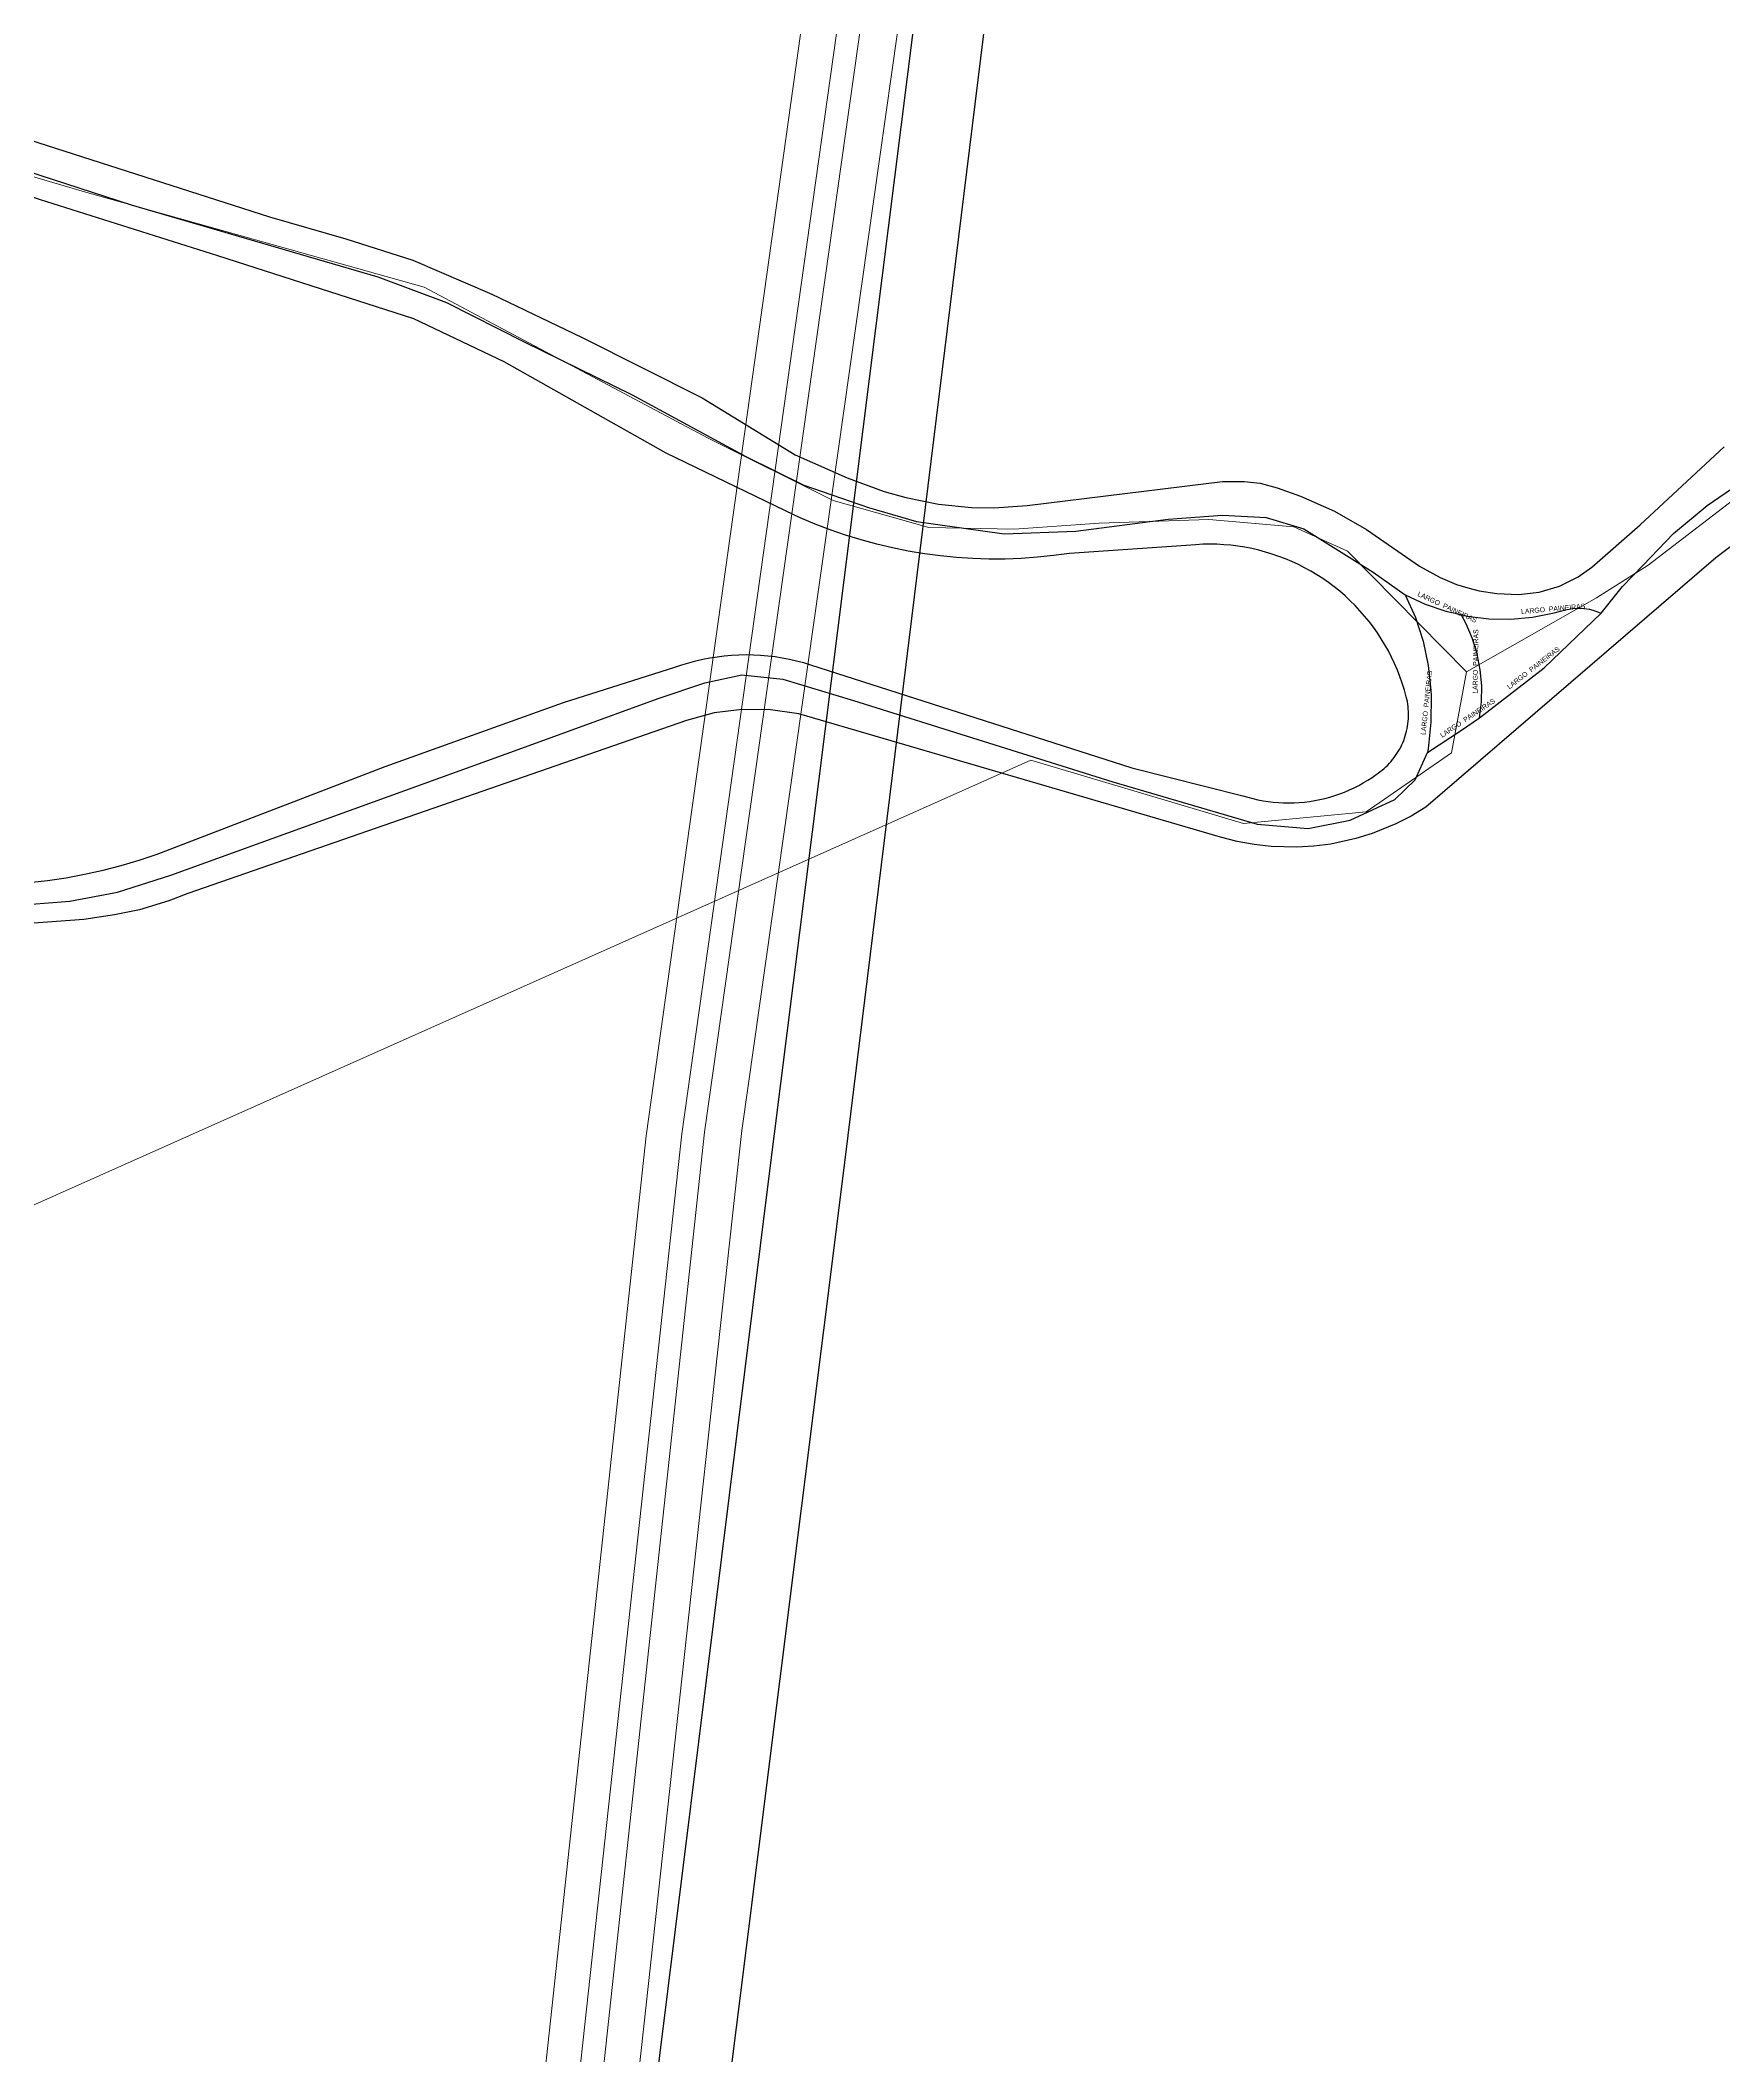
# Model space of a CAD drawing. Header units: millimetres. Extents: x 617751 to 636088, y 68402 to 77988.
# Drawn here: x 627634.4 to 628045.6, y 73540.6 to 74033.1 of the extents above; entities that cross this region are included whole.
import ezdxf

# ---------------------------------------------------------------- set-up
doc = ezdxf.new("R2010")
doc.units = ezdxf.units.MM
doc.header["$LTSCALE"] = 3
doc.header["$MEASUREMENT"] = 0
for name, color, linetype in [('ALINHAMENTO PREDIAL', 120, 'Continuous'), ('BAIRRO', 30, 'Continuous'), ('NOME LOGRADOURO', 252, 'Continuous'), ('OBRA DE ARTE', 190, 'Continuous')]:
    doc.layers.add(name, color=color, linetype=linetype)
doc.styles.get("Standard").update_dxf_attribs({"font": 'arial.ttf'})

msp = doc.modelspace()

# ---------------------------------------------------------------- linework, layer by layer
at = {"layer": 'ALINHAMENTO PREDIAL'}
for points in [[(627581.41, 74024.89), (627690.32, 73989.94), (627708.98, 73984.55), (627725.38, 73979.36), (627744.67, 73971.06), (627766.76, 73960.43), (627796.03, 73945.7), (627818.79, 73931.75), (627831.5, 73926.19), (627840.56, 73922.83), (627845.78, 73921.32), (627853.78, 73919.71), (627861.89, 73918.93), (627867.33, 73918.86), (627875.47, 73919.43), (627923.22, 73925.23), (627928.46, 73925.28), (627932.36, 73924.85), (627936.55, 73923.74), (627942.25, 73921.72), (627950.52, 73918), (627958.4, 73913.51), (627971.35, 73904.59), (627976.38, 73901.77), (627980.37, 73900.12), (627983.12, 73899.24), (627985.91, 73898.55), (627990.18, 73897.87), (627995.52, 73897.63), (628000.59, 73898.21), (628005.49, 73899.66), (628010.07, 73901.93), (628013.4, 73904.3), (628025.22, 73914.66), (628045.76, 73933.72)], [(627581.41, 74024.89), (627690.32, 73989.94), (627708.98, 73984.55), (627725.38, 73979.36), (627744.67, 73971.06), (627766.76, 73960.43), (627796.03, 73945.7), (627818.79, 73931.75), (627831.5, 73926.19), (627840.56, 73922.83), (627845.78, 73921.32), (627853.78, 73919.71), (627861.89, 73918.93), (627867.33, 73918.86), (627875.47, 73919.43), (627923.22, 73925.23), (627928.46, 73925.28), (627932.36, 73924.85), (627936.55, 73923.74), (627942.25, 73921.72), (627950.52, 73918), (627958.4, 73913.51), (627971.35, 73904.59), (627976.38, 73901.77), (627980.37, 73900.12), (627983.12, 73899.24), (627985.91, 73898.55), (627990.18, 73897.87), (627995.52, 73897.63), (628000.59, 73898.21), (628005.49, 73899.66), (628010.07, 73901.93), (628013.4, 73904.3), (628025.22, 73914.66), (628045.76, 73933.72)], [(627581.41, 74024.89), (627690.32, 73989.94), (627708.98, 73984.55), (627725.38, 73979.36), (627744.67, 73971.06), (627766.76, 73960.43), (627796.03, 73945.7), (627818.79, 73931.75), (627831.5, 73926.19), (627840.56, 73922.83), (627845.78, 73921.32), (627853.78, 73919.71), (627861.89, 73918.93), (627867.33, 73918.86), (627875.47, 73919.43), (627923.22, 73925.23), (627928.46, 73925.28), (627932.36, 73924.85), (627936.55, 73923.74), (627942.25, 73921.72), (627950.52, 73918), (627958.4, 73913.51), (627971.35, 73904.59), (627976.38, 73901.77), (627980.37, 73900.12), (627983.12, 73899.24), (627985.91, 73898.55), (627990.18, 73897.87), (627995.52, 73897.63), (628000.59, 73898.21), (628005.49, 73899.66), (628010.07, 73901.93), (628013.4, 73904.3), (628025.22, 73914.66), (628045.76, 73933.72)], [(627581.41, 74024.89), (627690.32, 73989.94), (627708.98, 73984.55), (627725.38, 73979.36), (627744.67, 73971.06), (627766.76, 73960.43), (627796.03, 73945.7), (627818.79, 73931.75), (627831.5, 73926.19), (627840.56, 73922.83), (627845.78, 73921.32), (627853.78, 73919.71), (627861.89, 73918.93), (627867.33, 73918.86), (627875.47, 73919.43), (627923.22, 73925.23), (627928.46, 73925.28), (627932.36, 73924.85), (627936.55, 73923.74), (627942.25, 73921.72), (627950.52, 73918), (627958.4, 73913.51), (627971.35, 73904.59), (627976.38, 73901.77), (627980.37, 73900.12), (627983.12, 73899.24), (627985.91, 73898.55), (627990.18, 73897.87), (627995.52, 73897.63), (628000.59, 73898.21), (628005.49, 73899.66), (628010.07, 73901.93), (628013.4, 73904.3), (628025.22, 73914.66), (628045.76, 73933.72)], [(627581.41, 74024.89), (627690.32, 73989.94), (627708.98, 73984.55), (627725.38, 73979.36), (627744.67, 73971.06), (627766.76, 73960.43), (627796.03, 73945.7), (627818.79, 73931.75), (627831.5, 73926.19), (627840.56, 73922.83), (627845.78, 73921.32), (627853.78, 73919.71), (627861.89, 73918.93), (627867.33, 73918.86), (627875.47, 73919.43), (627923.22, 73925.23), (627928.46, 73925.28), (627932.36, 73924.85), (627936.55, 73923.74), (627942.25, 73921.72), (627950.52, 73918), (627958.4, 73913.51), (627971.35, 73904.59), (627976.38, 73901.77), (627980.37, 73900.12), (627983.12, 73899.24), (627985.91, 73898.55), (627990.18, 73897.87), (627995.52, 73897.63), (628000.59, 73898.21), (628005.49, 73899.66), (628010.07, 73901.93), (628013.4, 73904.3), (628025.22, 73914.66), (628045.76, 73933.72)], [(627581.41, 74024.89), (627690.32, 73989.94), (627708.98, 73984.55), (627725.38, 73979.36), (627744.67, 73971.06), (627766.76, 73960.43), (627796.03, 73945.7), (627818.79, 73931.75), (627831.5, 73926.19), (627840.56, 73922.83), (627845.78, 73921.32), (627853.78, 73919.71), (627861.89, 73918.93), (627867.33, 73918.86), (627875.47, 73919.43), (627923.22, 73925.23), (627928.46, 73925.28), (627932.36, 73924.85), (627936.55, 73923.74), (627942.25, 73921.72), (627950.52, 73918), (627958.4, 73913.51), (627971.35, 73904.59), (627976.38, 73901.77), (627980.37, 73900.12), (627983.12, 73899.24), (627985.91, 73898.55), (627990.18, 73897.87), (627995.52, 73897.63), (628000.59, 73898.21), (628005.49, 73899.66), (628010.07, 73901.93), (628013.4, 73904.3), (628025.22, 73914.66), (628045.76, 73933.72)], [(627581.41, 74024.89), (627690.32, 73989.94), (627708.98, 73984.55), (627725.38, 73979.36), (627744.67, 73971.06), (627766.76, 73960.43), (627796.03, 73945.7), (627818.79, 73931.75), (627831.5, 73926.19), (627840.56, 73922.83), (627845.78, 73921.32), (627853.78, 73919.71), (627861.89, 73918.93), (627867.33, 73918.86), (627875.47, 73919.43), (627923.22, 73925.23), (627928.46, 73925.28), (627932.36, 73924.85), (627936.55, 73923.74), (627942.25, 73921.72), (627950.52, 73918), (627958.4, 73913.51), (627971.35, 73904.59), (627976.38, 73901.77), (627980.37, 73900.12), (627983.12, 73899.24), (627985.91, 73898.55), (627990.18, 73897.87), (627995.52, 73897.63), (628000.59, 73898.21), (628005.49, 73899.66), (628010.07, 73901.93), (628013.4, 73904.3), (628025.22, 73914.66), (628045.76, 73933.72)], [(627581.41, 74024.89), (627690.32, 73989.94), (627708.98, 73984.55), (627725.38, 73979.36), (627744.67, 73971.06), (627766.76, 73960.43), (627796.03, 73945.7), (627818.79, 73931.75), (627831.5, 73926.19), (627840.56, 73922.83), (627845.78, 73921.32), (627853.78, 73919.71), (627861.89, 73918.93), (627867.33, 73918.86), (627875.47, 73919.43), (627923.22, 73925.23), (627928.46, 73925.28), (627932.36, 73924.85), (627936.55, 73923.74), (627942.25, 73921.72), (627950.52, 73918), (627958.4, 73913.51), (627971.35, 73904.59), (627976.38, 73901.77), (627980.37, 73900.12), (627983.12, 73899.24), (627985.91, 73898.55), (627990.18, 73897.87), (627995.52, 73897.63), (628000.59, 73898.21), (628005.49, 73899.66), (628010.07, 73901.93), (628013.4, 73904.3), (628025.22, 73914.66), (628045.76, 73933.72)], [(627631.57, 73827.25), (627636.13, 73827.77), (627640.67, 73828.45), (627645.19, 73829.29), (627649.67, 73830.29), (627654.11, 73831.43), (627658.52, 73832.73), (627662.87, 73834.19), (627667.17, 73835.79), (627718.64, 73855.63), (627762.22, 73871.28), (627789.39, 73879.86), (627791.07, 73880.44), (627792.77, 73880.96), (627794.48, 73881.42), (627796.21, 73881.82), (627797.96, 73882.16), (627799.71, 73882.44), (627801.47, 73882.66), (627803.24, 73882.82), (627805.02, 73882.92), (627806.79, 73882.95), (627808.57, 73882.93), (627810.34, 73882.84), (627812.11, 73882.69), (627813.88, 73882.48), (627815.63, 73882.2), (627817.37, 73881.87), (627819.11, 73881.47), (627820.82, 73881.02), (627822.52, 73880.5), (627901, 73855.27), (627928.17, 73848.48), (627929.38, 73848.11), (627930.61, 73847.78), (627931.84, 73847.5), (627933.09, 73847.26), (627934.34, 73847.07), (627935.6, 73846.91), (627936.87, 73846.81), (627938.13, 73846.74), (627939.4, 73846.72), (627940.67, 73846.75), (627941.94, 73846.81), (627943.2, 73846.93), (627944.46, 73847.08), (627945.71, 73847.28), (627946.96, 73847.53), (627948.19, 73847.81), (627949.42, 73848.14), (627950.63, 73848.51), (627951.83, 73848.93), (627953.01, 73849.38), (627954.18, 73849.88), (627955.33, 73850.42), (627956.46, 73850.99), (627957.57, 73851.61), (627958.66, 73852.26), (627959.72, 73852.95), (627960.76, 73853.68), (627961.26, 73854.02), (627961.74, 73854.38), (627962.22, 73854.75), (627962.68, 73855.14), (627963.12, 73855.55), (627963.55, 73855.97), (627963.97, 73856.4), (627964.37, 73856.85), (627964.76, 73857.31), (627965.13, 73857.79), (627965.48, 73858.28), (627965.82, 73858.78), (627966.14, 73859.29), (627966.44, 73859.81), (627966.72, 73860.34), (627966.99, 73860.88), (627967.23, 73861.44), (627967.46, 73861.99), (627967.67, 73862.56), (627967.85, 73863.13), (627968.02, 73863.71), (627968.17, 73864.29), (627968.3, 73864.88), (627968.41, 73865.48), (627968.49, 73866.07), (627968.56, 73866.67), (627968.61, 73867.27), (627968.63, 73867.87), (627968.64, 73868.48), (627968.62, 73869.08), (627968.58, 73869.68), (627968.52, 73870.28), (627968.45, 73870.88), (627968.35, 73871.47), (627968.23, 73872.06), (627968.09, 73872.65), (627967.63, 73874.31), (627967.12, 73875.95), (627966.55, 73877.58), (627965.93, 73879.18), (627965.25, 73880.76), (627964.51, 73882.32), (627963.72, 73883.85), (627962.88, 73885.35), (627961.99, 73886.82), (627961.04, 73888.26), (627960.05, 73889.67), (627959.01, 73891.04), (627957.92, 73892.38), (627956.78, 73893.67), (627955.61, 73894.93), (627954.38, 73896.14), (627953.12, 73897.31), (627951.82, 73898.43), (627950.48, 73899.51), (627949.1, 73900.55), (627947.69, 73901.53), (627946.24, 73902.47), (627944.76, 73903.35), (627943.26, 73904.18), (627941.72, 73904.96), (627940.16, 73905.68), (627938.57, 73906.36), (627936.97, 73906.97), (627935.34, 73907.53), (627933.69, 73908.03), (627932.03, 73908.48), (627930.35, 73908.86), (627928.66, 73909.19), (627926.96, 73909.46), (627925.25, 73909.67), (627923.53, 73909.82), (627921.81, 73909.91), (627920.09, 73909.94), (627918.37, 73909.91), (627916.65, 73909.82), (627885.84, 73907.69), (627881.92, 73907.15), (627877.98, 73906.74), (627874.03, 73906.47), (627870.07, 73906.32), (627866.11, 73906.31), (627862.16, 73906.43), (627858.21, 73906.69), (627854.26, 73907.08), (627850.34, 73907.6), (627846.43, 73908.25), (627842.55, 73909.03), (627838.7, 73909.94), (627834.88, 73910.98), (627831.1, 73912.15), (627827.36, 73913.45), (627823.66, 73914.87), (627820.01, 73916.41), (627816.42, 73918.08), (627787.29, 73932.19), (627747.67, 73954.54), (627725.59, 73965), (627677.75, 73980.38), (627634.36, 73994.1), (627585.03, 74010.23)], [(627631.57, 73827.25), (627636.13, 73827.77), (627640.67, 73828.45), (627645.19, 73829.29), (627649.67, 73830.29), (627654.11, 73831.43), (627658.52, 73832.73), (627662.87, 73834.19), (627667.17, 73835.79), (627718.64, 73855.63), (627762.22, 73871.28), (627789.39, 73879.86), (627791.07, 73880.44), (627792.77, 73880.96), (627794.48, 73881.42), (627796.21, 73881.82), (627797.96, 73882.16), (627799.71, 73882.44), (627801.47, 73882.66), (627803.24, 73882.82), (627805.02, 73882.92), (627806.79, 73882.95), (627808.57, 73882.93), (627810.34, 73882.84), (627812.11, 73882.69), (627813.88, 73882.48), (627815.63, 73882.2), (627817.37, 73881.87), (627819.11, 73881.47), (627820.82, 73881.02), (627822.52, 73880.5), (627901, 73855.27), (627928.17, 73848.48), (627929.38, 73848.11), (627930.61, 73847.78), (627931.84, 73847.5), (627933.09, 73847.26), (627934.34, 73847.07), (627935.6, 73846.91), (627936.87, 73846.81), (627938.13, 73846.74), (627939.4, 73846.72), (627940.67, 73846.75), (627941.94, 73846.81), (627943.2, 73846.93), (627944.46, 73847.08), (627945.71, 73847.28), (627946.96, 73847.53), (627948.19, 73847.81), (627949.42, 73848.14), (627950.63, 73848.51), (627951.83, 73848.93), (627953.01, 73849.38), (627954.18, 73849.88), (627955.33, 73850.42), (627956.46, 73850.99), (627957.57, 73851.61), (627958.66, 73852.26), (627959.72, 73852.95), (627960.76, 73853.68), (627961.26, 73854.02), (627961.74, 73854.38), (627962.22, 73854.75), (627962.68, 73855.14), (627963.12, 73855.55), (627963.55, 73855.97), (627963.97, 73856.4), (627964.37, 73856.85), (627964.76, 73857.31), (627965.13, 73857.79), (627965.48, 73858.28), (627965.82, 73858.78), (627966.14, 73859.29), (627966.44, 73859.81), (627966.72, 73860.34), (627966.99, 73860.88), (627967.23, 73861.44), (627967.46, 73861.99), (627967.67, 73862.56), (627967.85, 73863.13), (627968.02, 73863.71), (627968.17, 73864.29), (627968.3, 73864.88), (627968.41, 73865.48), (627968.49, 73866.07), (627968.56, 73866.67), (627968.61, 73867.27), (627968.63, 73867.87), (627968.64, 73868.48), (627968.62, 73869.08), (627968.58, 73869.68), (627968.52, 73870.28), (627968.45, 73870.88), (627968.35, 73871.47), (627968.23, 73872.06), (627968.09, 73872.65), (627967.63, 73874.31), (627967.12, 73875.95), (627966.55, 73877.58), (627965.93, 73879.18), (627965.25, 73880.76), (627964.51, 73882.32), (627963.72, 73883.85), (627962.88, 73885.35), (627961.99, 73886.82), (627961.04, 73888.26), (627960.05, 73889.67), (627959.01, 73891.04), (627957.92, 73892.38), (627956.78, 73893.67), (627955.61, 73894.93), (627954.38, 73896.14), (627953.12, 73897.31), (627951.82, 73898.43), (627950.48, 73899.51), (627949.1, 73900.55), (627947.69, 73901.53), (627946.24, 73902.47), (627944.76, 73903.35), (627943.26, 73904.18), (627941.72, 73904.96), (627940.16, 73905.68), (627938.57, 73906.36), (627936.97, 73906.97), (627935.34, 73907.53), (627933.69, 73908.03), (627932.03, 73908.48), (627930.35, 73908.86), (627928.66, 73909.19), (627926.96, 73909.46), (627925.25, 73909.67), (627923.53, 73909.82), (627921.81, 73909.91), (627920.09, 73909.94), (627918.37, 73909.91), (627916.65, 73909.82), (627885.84, 73907.69), (627881.92, 73907.15), (627877.98, 73906.74), (627874.03, 73906.47), (627870.07, 73906.32), (627866.11, 73906.31), (627862.16, 73906.43), (627858.21, 73906.69), (627854.26, 73907.08), (627850.34, 73907.6), (627846.43, 73908.25), (627842.55, 73909.03), (627838.7, 73909.94), (627834.88, 73910.98), (627831.1, 73912.15), (627827.36, 73913.45), (627823.66, 73914.87), (627820.01, 73916.41), (627816.42, 73918.08), (627787.29, 73932.19), (627747.67, 73954.54), (627725.59, 73965), (627677.75, 73980.38), (627634.36, 73994.1), (627585.03, 74010.23)], [(627631.57, 73827.25), (627636.13, 73827.77), (627640.67, 73828.45), (627645.19, 73829.29), (627649.67, 73830.29), (627654.11, 73831.43), (627658.52, 73832.73), (627662.87, 73834.19), (627667.17, 73835.79), (627718.64, 73855.63), (627762.22, 73871.28), (627789.39, 73879.86), (627791.07, 73880.44), (627792.77, 73880.96), (627794.48, 73881.42), (627796.21, 73881.82), (627797.96, 73882.16), (627799.71, 73882.44), (627801.47, 73882.66), (627803.24, 73882.82), (627805.02, 73882.92), (627806.79, 73882.95), (627808.57, 73882.93), (627810.34, 73882.84), (627812.11, 73882.69), (627813.88, 73882.48), (627815.63, 73882.2), (627817.37, 73881.87), (627819.11, 73881.47), (627820.82, 73881.02), (627822.52, 73880.5), (627901, 73855.27), (627928.17, 73848.48), (627929.38, 73848.11), (627930.61, 73847.78), (627931.84, 73847.5), (627933.09, 73847.26), (627934.34, 73847.07), (627935.6, 73846.91), (627936.87, 73846.81), (627938.13, 73846.74), (627939.4, 73846.72), (627940.67, 73846.75), (627941.94, 73846.81), (627943.2, 73846.93), (627944.46, 73847.08), (627945.71, 73847.28), (627946.96, 73847.53), (627948.19, 73847.81), (627949.42, 73848.14), (627950.63, 73848.51), (627951.83, 73848.93), (627953.01, 73849.38), (627954.18, 73849.88), (627955.33, 73850.42), (627956.46, 73850.99), (627957.57, 73851.61), (627958.66, 73852.26), (627959.72, 73852.95), (627960.76, 73853.68), (627961.26, 73854.02), (627961.74, 73854.38), (627962.22, 73854.75), (627962.68, 73855.14), (627963.12, 73855.55), (627963.55, 73855.97), (627963.97, 73856.4), (627964.37, 73856.85), (627964.76, 73857.31), (627965.13, 73857.79), (627965.48, 73858.28), (627965.82, 73858.78), (627966.14, 73859.29), (627966.44, 73859.81), (627966.72, 73860.34), (627966.99, 73860.88), (627967.23, 73861.44), (627967.46, 73861.99), (627967.67, 73862.56), (627967.85, 73863.13), (627968.02, 73863.71), (627968.17, 73864.29), (627968.3, 73864.88), (627968.41, 73865.48), (627968.49, 73866.07), (627968.56, 73866.67), (627968.61, 73867.27), (627968.63, 73867.87), (627968.64, 73868.48), (627968.62, 73869.08), (627968.58, 73869.68), (627968.52, 73870.28), (627968.45, 73870.88), (627968.35, 73871.47), (627968.23, 73872.06), (627968.09, 73872.65), (627967.63, 73874.31), (627967.12, 73875.95), (627966.55, 73877.58), (627965.93, 73879.18), (627965.25, 73880.76), (627964.51, 73882.32), (627963.72, 73883.85), (627962.88, 73885.35), (627961.99, 73886.82), (627961.04, 73888.26), (627960.05, 73889.67), (627959.01, 73891.04), (627957.92, 73892.38), (627956.78, 73893.67), (627955.61, 73894.93), (627954.38, 73896.14), (627953.12, 73897.31), (627951.82, 73898.43), (627950.48, 73899.51), (627949.1, 73900.55), (627947.69, 73901.53), (627946.24, 73902.47), (627944.76, 73903.35), (627943.26, 73904.18), (627941.72, 73904.96), (627940.16, 73905.68), (627938.57, 73906.36), (627936.97, 73906.97), (627935.34, 73907.53), (627933.69, 73908.03), (627932.03, 73908.48), (627930.35, 73908.86), (627928.66, 73909.19), (627926.96, 73909.46), (627925.25, 73909.67), (627923.53, 73909.82), (627921.81, 73909.91), (627920.09, 73909.94), (627918.37, 73909.91), (627916.65, 73909.82), (627885.84, 73907.69), (627881.92, 73907.15), (627877.98, 73906.74), (627874.03, 73906.47), (627870.07, 73906.32), (627866.11, 73906.31), (627862.16, 73906.43), (627858.21, 73906.69), (627854.26, 73907.08), (627850.34, 73907.6), (627846.43, 73908.25), (627842.55, 73909.03), (627838.7, 73909.94), (627834.88, 73910.98), (627831.1, 73912.15), (627827.36, 73913.45), (627823.66, 73914.87), (627820.01, 73916.41), (627816.42, 73918.08), (627787.29, 73932.19), (627747.67, 73954.54), (627725.59, 73965), (627677.75, 73980.38), (627634.36, 73994.1), (627585.03, 74010.23)], [(627631.57, 73827.25), (627636.13, 73827.77), (627640.67, 73828.45), (627645.19, 73829.29), (627649.67, 73830.29), (627654.11, 73831.43), (627658.52, 73832.73), (627662.87, 73834.19), (627667.17, 73835.79), (627718.64, 73855.63), (627762.22, 73871.28), (627789.39, 73879.86), (627791.07, 73880.44), (627792.77, 73880.96), (627794.48, 73881.42), (627796.21, 73881.82), (627797.96, 73882.16), (627799.71, 73882.44), (627801.47, 73882.66), (627803.24, 73882.82), (627805.02, 73882.92), (627806.79, 73882.95), (627808.57, 73882.93), (627810.34, 73882.84), (627812.11, 73882.69), (627813.88, 73882.48), (627815.63, 73882.2), (627817.37, 73881.87), (627819.11, 73881.47), (627820.82, 73881.02), (627822.52, 73880.5), (627901, 73855.27), (627928.17, 73848.48), (627929.38, 73848.11), (627930.61, 73847.78), (627931.84, 73847.5), (627933.09, 73847.26), (627934.34, 73847.07), (627935.6, 73846.91), (627936.87, 73846.81), (627938.13, 73846.74), (627939.4, 73846.72), (627940.67, 73846.75), (627941.94, 73846.81), (627943.2, 73846.93), (627944.46, 73847.08), (627945.71, 73847.28), (627946.96, 73847.53), (627948.19, 73847.81), (627949.42, 73848.14), (627950.63, 73848.51), (627951.83, 73848.93), (627953.01, 73849.38), (627954.18, 73849.88), (627955.33, 73850.42), (627956.46, 73850.99), (627957.57, 73851.61), (627958.66, 73852.26), (627959.72, 73852.95), (627960.76, 73853.68), (627961.26, 73854.02), (627961.74, 73854.38), (627962.22, 73854.75), (627962.68, 73855.14), (627963.12, 73855.55), (627963.55, 73855.97), (627963.97, 73856.4), (627964.37, 73856.85), (627964.76, 73857.31), (627965.13, 73857.79), (627965.48, 73858.28), (627965.82, 73858.78), (627966.14, 73859.29), (627966.44, 73859.81), (627966.72, 73860.34), (627966.99, 73860.88), (627967.23, 73861.44), (627967.46, 73861.99), (627967.67, 73862.56), (627967.85, 73863.13), (627968.02, 73863.71), (627968.17, 73864.29), (627968.3, 73864.88), (627968.41, 73865.48), (627968.49, 73866.07), (627968.56, 73866.67), (627968.61, 73867.27), (627968.63, 73867.87), (627968.64, 73868.48), (627968.62, 73869.08), (627968.58, 73869.68), (627968.52, 73870.28), (627968.45, 73870.88), (627968.35, 73871.47), (627968.23, 73872.06), (627968.09, 73872.65), (627967.63, 73874.31), (627967.12, 73875.95), (627966.55, 73877.58), (627965.93, 73879.18), (627965.25, 73880.76), (627964.51, 73882.32), (627963.72, 73883.85), (627962.88, 73885.35), (627961.99, 73886.82), (627961.04, 73888.26), (627960.05, 73889.67), (627959.01, 73891.04), (627957.92, 73892.38), (627956.78, 73893.67), (627955.61, 73894.93), (627954.38, 73896.14), (627953.12, 73897.31), (627951.82, 73898.43), (627950.48, 73899.51), (627949.1, 73900.55), (627947.69, 73901.53), (627946.24, 73902.47), (627944.76, 73903.35), (627943.26, 73904.18), (627941.72, 73904.96), (627940.16, 73905.68), (627938.57, 73906.36), (627936.97, 73906.97), (627935.34, 73907.53), (627933.69, 73908.03), (627932.03, 73908.48), (627930.35, 73908.86), (627928.66, 73909.19), (627926.96, 73909.46), (627925.25, 73909.67), (627923.53, 73909.82), (627921.81, 73909.91), (627920.09, 73909.94), (627918.37, 73909.91), (627916.65, 73909.82), (627885.84, 73907.69), (627881.92, 73907.15), (627877.98, 73906.74), (627874.03, 73906.47), (627870.07, 73906.32), (627866.11, 73906.31), (627862.16, 73906.43), (627858.21, 73906.69), (627854.26, 73907.08), (627850.34, 73907.6), (627846.43, 73908.25), (627842.55, 73909.03), (627838.7, 73909.94), (627834.88, 73910.98), (627831.1, 73912.15), (627827.36, 73913.45), (627823.66, 73914.87), (627820.01, 73916.41), (627816.42, 73918.08), (627787.29, 73932.19), (627747.67, 73954.54), (627725.59, 73965), (627677.75, 73980.38), (627634.36, 73994.1), (627585.03, 74010.23)], [(627631.57, 73827.25), (627636.13, 73827.77), (627640.67, 73828.45), (627645.19, 73829.29), (627649.67, 73830.29), (627654.11, 73831.43), (627658.52, 73832.73), (627662.87, 73834.19), (627667.17, 73835.79), (627718.64, 73855.63), (627762.22, 73871.28), (627789.39, 73879.86), (627791.07, 73880.44), (627792.77, 73880.96), (627794.48, 73881.42), (627796.21, 73881.82), (627797.96, 73882.16), (627799.71, 73882.44), (627801.47, 73882.66), (627803.24, 73882.82), (627805.02, 73882.92), (627806.79, 73882.95), (627808.57, 73882.93), (627810.34, 73882.84), (627812.11, 73882.69), (627813.88, 73882.48), (627815.63, 73882.2), (627817.37, 73881.87), (627819.11, 73881.47), (627820.82, 73881.02), (627822.52, 73880.5), (627901, 73855.27), (627928.17, 73848.48), (627929.38, 73848.11), (627930.61, 73847.78), (627931.84, 73847.5), (627933.09, 73847.26), (627934.34, 73847.07), (627935.6, 73846.91), (627936.87, 73846.81), (627938.13, 73846.74), (627939.4, 73846.72), (627940.67, 73846.75), (627941.94, 73846.81), (627943.2, 73846.93), (627944.46, 73847.08), (627945.71, 73847.28), (627946.96, 73847.53), (627948.19, 73847.81), (627949.42, 73848.14), (627950.63, 73848.51), (627951.83, 73848.93), (627953.01, 73849.38), (627954.18, 73849.88), (627955.33, 73850.42), (627956.46, 73850.99), (627957.57, 73851.61), (627958.66, 73852.26), (627959.72, 73852.95), (627960.76, 73853.68), (627961.26, 73854.02), (627961.74, 73854.38), (627962.22, 73854.75), (627962.68, 73855.14), (627963.12, 73855.55), (627963.55, 73855.97), (627963.97, 73856.4), (627964.37, 73856.85), (627964.76, 73857.31), (627965.13, 73857.79), (627965.48, 73858.28), (627965.82, 73858.78), (627966.14, 73859.29), (627966.44, 73859.81), (627966.72, 73860.34), (627966.99, 73860.88), (627967.23, 73861.44), (627967.46, 73861.99), (627967.67, 73862.56), (627967.85, 73863.13), (627968.02, 73863.71), (627968.17, 73864.29), (627968.3, 73864.88), (627968.41, 73865.48), (627968.49, 73866.07), (627968.56, 73866.67), (627968.61, 73867.27), (627968.63, 73867.87), (627968.64, 73868.48), (627968.62, 73869.08), (627968.58, 73869.68), (627968.52, 73870.28), (627968.45, 73870.88), (627968.35, 73871.47), (627968.23, 73872.06), (627968.09, 73872.65), (627967.63, 73874.31), (627967.12, 73875.95), (627966.55, 73877.58), (627965.93, 73879.18), (627965.25, 73880.76), (627964.51, 73882.32), (627963.72, 73883.85), (627962.88, 73885.35), (627961.99, 73886.82), (627961.04, 73888.26), (627960.05, 73889.67), (627959.01, 73891.04), (627957.92, 73892.38), (627956.78, 73893.67), (627955.61, 73894.93), (627954.38, 73896.14), (627953.12, 73897.31), (627951.82, 73898.43), (627950.48, 73899.51), (627949.1, 73900.55), (627947.69, 73901.53), (627946.24, 73902.47), (627944.76, 73903.35), (627943.26, 73904.18), (627941.72, 73904.96), (627940.16, 73905.68), (627938.57, 73906.36), (627936.97, 73906.97), (627935.34, 73907.53), (627933.69, 73908.03), (627932.03, 73908.48), (627930.35, 73908.86), (627928.66, 73909.19), (627926.96, 73909.46), (627925.25, 73909.67), (627923.53, 73909.82), (627921.81, 73909.91), (627920.09, 73909.94), (627918.37, 73909.91), (627916.65, 73909.82), (627885.84, 73907.69), (627881.92, 73907.15), (627877.98, 73906.74), (627874.03, 73906.47), (627870.07, 73906.32), (627866.11, 73906.31), (627862.16, 73906.43), (627858.21, 73906.69), (627854.26, 73907.08), (627850.34, 73907.6), (627846.43, 73908.25), (627842.55, 73909.03), (627838.7, 73909.94), (627834.88, 73910.98), (627831.1, 73912.15), (627827.36, 73913.45), (627823.66, 73914.87), (627820.01, 73916.41), (627816.42, 73918.08), (627787.29, 73932.19), (627747.67, 73954.54), (627725.59, 73965), (627677.75, 73980.38), (627634.36, 73994.1), (627585.03, 74010.23)], [(627631.57, 73827.25), (627636.13, 73827.77), (627640.67, 73828.45), (627645.19, 73829.29), (627649.67, 73830.29), (627654.11, 73831.43), (627658.52, 73832.73), (627662.87, 73834.19), (627667.17, 73835.79), (627718.64, 73855.63), (627762.22, 73871.28), (627789.39, 73879.86), (627791.07, 73880.44), (627792.77, 73880.96), (627794.48, 73881.42), (627796.21, 73881.82), (627797.96, 73882.16), (627799.71, 73882.44), (627801.47, 73882.66), (627803.24, 73882.82), (627805.02, 73882.92), (627806.79, 73882.95), (627808.57, 73882.93), (627810.34, 73882.84), (627812.11, 73882.69), (627813.88, 73882.48), (627815.63, 73882.2), (627817.37, 73881.87), (627819.11, 73881.47), (627820.82, 73881.02), (627822.52, 73880.5), (627901, 73855.27), (627928.17, 73848.48), (627929.38, 73848.11), (627930.61, 73847.78), (627931.84, 73847.5), (627933.09, 73847.26), (627934.34, 73847.07), (627935.6, 73846.91), (627936.87, 73846.81), (627938.13, 73846.74), (627939.4, 73846.72), (627940.67, 73846.75), (627941.94, 73846.81), (627943.2, 73846.93), (627944.46, 73847.08), (627945.71, 73847.28), (627946.96, 73847.53), (627948.19, 73847.81), (627949.42, 73848.14), (627950.63, 73848.51), (627951.83, 73848.93), (627953.01, 73849.38), (627954.18, 73849.88), (627955.33, 73850.42), (627956.46, 73850.99), (627957.57, 73851.61), (627958.66, 73852.26), (627959.72, 73852.95), (627960.76, 73853.68), (627961.26, 73854.02), (627961.74, 73854.38), (627962.22, 73854.75), (627962.68, 73855.14), (627963.12, 73855.55), (627963.55, 73855.97), (627963.97, 73856.4), (627964.37, 73856.85), (627964.76, 73857.31), (627965.13, 73857.79), (627965.48, 73858.28), (627965.82, 73858.78), (627966.14, 73859.29), (627966.44, 73859.81), (627966.72, 73860.34), (627966.99, 73860.88), (627967.23, 73861.44), (627967.46, 73861.99), (627967.67, 73862.56), (627967.85, 73863.13), (627968.02, 73863.71), (627968.17, 73864.29), (627968.3, 73864.88), (627968.41, 73865.48), (627968.49, 73866.07), (627968.56, 73866.67), (627968.61, 73867.27), (627968.63, 73867.87), (627968.64, 73868.48), (627968.62, 73869.08), (627968.58, 73869.68), (627968.52, 73870.28), (627968.45, 73870.88), (627968.35, 73871.47), (627968.23, 73872.06), (627968.09, 73872.65), (627967.63, 73874.31), (627967.12, 73875.95), (627966.55, 73877.58), (627965.93, 73879.18), (627965.25, 73880.76), (627964.51, 73882.32), (627963.72, 73883.85), (627962.88, 73885.35), (627961.99, 73886.82), (627961.04, 73888.26), (627960.05, 73889.67), (627959.01, 73891.04), (627957.92, 73892.38), (627956.78, 73893.67), (627955.61, 73894.93), (627954.38, 73896.14), (627953.12, 73897.31), (627951.82, 73898.43), (627950.48, 73899.51), (627949.1, 73900.55), (627947.69, 73901.53), (627946.24, 73902.47), (627944.76, 73903.35), (627943.26, 73904.18), (627941.72, 73904.96), (627940.16, 73905.68), (627938.57, 73906.36), (627936.97, 73906.97), (627935.34, 73907.53), (627933.69, 73908.03), (627932.03, 73908.48), (627930.35, 73908.86), (627928.66, 73909.19), (627926.96, 73909.46), (627925.25, 73909.67), (627923.53, 73909.82), (627921.81, 73909.91), (627920.09, 73909.94), (627918.37, 73909.91), (627916.65, 73909.82), (627885.84, 73907.69), (627881.92, 73907.15), (627877.98, 73906.74), (627874.03, 73906.47), (627870.07, 73906.32), (627866.11, 73906.31), (627862.16, 73906.43), (627858.21, 73906.69), (627854.26, 73907.08), (627850.34, 73907.6), (627846.43, 73908.25), (627842.55, 73909.03), (627838.7, 73909.94), (627834.88, 73910.98), (627831.1, 73912.15), (627827.36, 73913.45), (627823.66, 73914.87), (627820.01, 73916.41), (627816.42, 73918.08), (627787.29, 73932.19), (627747.67, 73954.54), (627725.59, 73965), (627677.75, 73980.38), (627634.36, 73994.1), (627585.03, 74010.23)], [(628049.44, 73910.93), (628043.7, 73906.62), (627972.88, 73845.64), (627969.29, 73843.49), (627965.57, 73841.59), (627959.76, 73839.24), (627955.76, 73838), (627949.64, 73836.67), (627945.49, 73836.14), (627941.32, 73835.89), (627935.05, 73836.06), (627930.9, 73836.53), (627926.79, 73837.28), (627922.74, 73838.31), (627819.64, 73868.45), (627812.78, 73869.49), (627805.85, 73869.57), (627798.96, 73868.7), (627792.27, 73866.88), (627670.42, 73824.57), (627665.77, 73822.76), (627658.6, 73820.62), (627652.44, 73819.34), (627644.95, 73818.22), (627632.8, 73817.32)], [(628049.44, 73910.93), (628043.7, 73906.62), (627972.88, 73845.64), (627969.29, 73843.49), (627965.57, 73841.59), (627959.76, 73839.24), (627955.76, 73838), (627949.64, 73836.67), (627945.49, 73836.14), (627941.32, 73835.89), (627935.05, 73836.06), (627930.9, 73836.53), (627926.79, 73837.28), (627922.74, 73838.31), (627819.64, 73868.45), (627812.78, 73869.49), (627805.85, 73869.57), (627798.96, 73868.7), (627792.27, 73866.88), (627670.42, 73824.57), (627665.77, 73822.76), (627658.6, 73820.62), (627652.44, 73819.34), (627644.95, 73818.22), (627632.8, 73817.32)], [(628049.44, 73910.93), (628043.7, 73906.62), (627972.88, 73845.64), (627969.29, 73843.49), (627965.57, 73841.59), (627959.76, 73839.24), (627955.76, 73838), (627949.64, 73836.67), (627945.49, 73836.14), (627941.32, 73835.89), (627935.05, 73836.06), (627930.9, 73836.53), (627926.79, 73837.28), (627922.74, 73838.31), (627819.64, 73868.45), (627812.78, 73869.49), (627805.85, 73869.57), (627798.96, 73868.7), (627792.27, 73866.88), (627670.42, 73824.57), (627665.77, 73822.76), (627658.6, 73820.62), (627652.44, 73819.34), (627644.95, 73818.22), (627632.8, 73817.32)], [(628049.44, 73910.93), (628043.7, 73906.62), (627972.88, 73845.64), (627969.29, 73843.49), (627965.57, 73841.59), (627959.76, 73839.24), (627955.76, 73838), (627949.64, 73836.67), (627945.49, 73836.14), (627941.32, 73835.89), (627935.05, 73836.06), (627930.9, 73836.53), (627926.79, 73837.28), (627922.74, 73838.31), (627819.64, 73868.45), (627812.78, 73869.49), (627805.85, 73869.57), (627798.96, 73868.7), (627792.27, 73866.88), (627670.42, 73824.57), (627665.77, 73822.76), (627658.6, 73820.62), (627652.44, 73819.34), (627644.95, 73818.22), (627632.8, 73817.32)], [(628049.44, 73910.93), (628043.7, 73906.62), (627972.88, 73845.64), (627969.29, 73843.49), (627965.57, 73841.59), (627959.76, 73839.24), (627955.76, 73838), (627949.64, 73836.67), (627945.49, 73836.14), (627941.32, 73835.89), (627935.05, 73836.06), (627930.9, 73836.53), (627926.79, 73837.28), (627922.74, 73838.31), (627819.64, 73868.45), (627812.78, 73869.49), (627805.85, 73869.57), (627798.96, 73868.7), (627792.27, 73866.88), (627670.42, 73824.57), (627665.77, 73822.76), (627658.6, 73820.62), (627652.44, 73819.34), (627644.95, 73818.22), (627632.8, 73817.32)], [(628049.44, 73910.93), (628043.7, 73906.62), (627972.88, 73845.64), (627969.29, 73843.49), (627965.57, 73841.59), (627959.76, 73839.24), (627955.76, 73838), (627949.64, 73836.67), (627945.49, 73836.14), (627941.32, 73835.89), (627935.05, 73836.06), (627930.9, 73836.53), (627926.79, 73837.28), (627922.74, 73838.31), (627819.64, 73868.45), (627812.78, 73869.49), (627805.85, 73869.57), (627798.96, 73868.7), (627792.27, 73866.88), (627670.42, 73824.57), (627665.77, 73822.76), (627658.6, 73820.62), (627652.44, 73819.34), (627644.95, 73818.22), (627632.8, 73817.32)], [(628049.44, 73910.93), (628043.7, 73906.62), (627972.88, 73845.64), (627969.29, 73843.49), (627965.57, 73841.59), (627959.76, 73839.24), (627955.76, 73838), (627949.64, 73836.67), (627945.49, 73836.14), (627941.32, 73835.89), (627935.05, 73836.06), (627930.9, 73836.53), (627926.79, 73837.28), (627922.74, 73838.31), (627819.64, 73868.45), (627812.78, 73869.49), (627805.85, 73869.57), (627798.96, 73868.7), (627792.27, 73866.88), (627670.42, 73824.57), (627665.77, 73822.76), (627658.6, 73820.62), (627652.44, 73819.34), (627644.95, 73818.22), (627632.8, 73817.32)], [(628049.44, 73910.93), (628043.7, 73906.62), (627972.88, 73845.64), (627969.29, 73843.49), (627965.57, 73841.59), (627959.76, 73839.24), (627955.76, 73838), (627949.64, 73836.67), (627945.49, 73836.14), (627941.32, 73835.89), (627935.05, 73836.06), (627930.9, 73836.53), (627926.79, 73837.28), (627922.74, 73838.31), (627819.64, 73868.45), (627812.78, 73869.49), (627805.85, 73869.57), (627798.96, 73868.7), (627792.27, 73866.88), (627670.42, 73824.57), (627665.77, 73822.76), (627658.6, 73820.62), (627652.44, 73819.34), (627644.95, 73818.22), (627632.8, 73817.32)]]:
    msp.add_lwpolyline(points, dxfattribs=at)
at = {"layer": 'BAIRRO', "lineweight": 20}
for points in [[(627166.65, 73540.57), (627876.39, 73857.18), (627928.28, 73841.66), (627958.26, 73844.5), (627979.17, 73858.94), (627982.84, 73878.74), (627953.72, 73908.25), (627940.64, 73914.17), (627919.85, 73915.96), (627893.05, 73915.06), (627872.26, 73913.63), (627851.41, 73914.05), (627828.1, 73920.6), (627797.51, 73935.89), (627728.17, 73972.77), (627645.14, 73996.06), (627582.7, 74014.49)], [(627582.7, 74014.49), (627645.14, 73996.06), (627728.17, 73972.77), (627797.51, 73935.89), (627828.1, 73920.6), (627851.41, 73914.05), (627872.26, 73913.63), (627893.05, 73915.06), (627919.85, 73915.96), (627940.64, 73914.17), (627953.72, 73908.25), (627982.84, 73878.74), (628014.59, 73896.85), (628027.16, 73904.8), (628050.26, 73922.5)]]:
    msp.add_lwpolyline(points, dxfattribs=at)
at = {"layer": 'NOME LOGRADOURO'}
for points in [[(627696.16, 72756.79), (627699.05, 72825.19), (627699.49, 72835.6), (627761.32, 73344.09), (627812.15, 73753.51), (627849.3, 74048.87), (627940.99, 74759.47), (627936.65, 74803.39), (627932.32, 74825.76), (627931.18, 74831.77), (627929.05, 74840.86), (627926.16, 74850.12), (627919.86, 74868.9), (627917.64, 74874.45), (627915.65, 74878.73), (627907.25, 74894.33), (627899.52, 74908.45), (627889, 74923.88), (627876.59, 74939.77), (627837.54, 74976.69), (627809.6, 74995.54), (627686.48, 75068.73), (627293.15, 75299.98), (627224.29, 75363.01)], [(627696.16, 72756.79), (627699.05, 72825.19), (627699.49, 72835.6), (627761.32, 73344.09), (627812.15, 73753.51), (627849.3, 74048.87), (627940.99, 74759.47), (627936.65, 74803.39), (627932.32, 74825.76), (627931.18, 74831.77), (627929.05, 74840.86), (627926.16, 74850.12), (627919.86, 74868.9), (627917.64, 74874.45), (627915.65, 74878.73), (627907.25, 74894.33), (627899.52, 74908.45), (627889, 74923.88), (627876.59, 74939.77), (627837.54, 74976.69), (627809.6, 74995.54), (627686.48, 75068.73), (627293.15, 75299.98), (627224.29, 75363.01)], [(627696.16, 72756.79), (627699.05, 72825.19), (627699.49, 72835.6), (627761.32, 73344.09), (627812.15, 73753.51), (627849.3, 74048.87), (627940.99, 74759.47), (627936.65, 74803.39), (627932.32, 74825.76), (627931.18, 74831.77), (627929.05, 74840.86), (627926.16, 74850.12), (627919.86, 74868.9), (627917.64, 74874.45), (627915.65, 74878.73), (627907.25, 74894.33), (627899.52, 74908.45), (627889, 74923.88), (627876.59, 74939.77), (627837.54, 74976.69), (627809.6, 74995.54), (627686.48, 75068.73), (627293.15, 75299.98), (627224.29, 75363.01)], [(627696.16, 72756.79), (627699.05, 72825.19), (627699.49, 72835.6), (627761.32, 73344.09), (627812.15, 73753.51), (627849.3, 74048.87), (627940.99, 74759.47), (627936.65, 74803.39), (627932.32, 74825.76), (627931.18, 74831.77), (627929.05, 74840.86), (627926.16, 74850.12), (627919.86, 74868.9), (627917.64, 74874.45), (627915.65, 74878.73), (627907.25, 74894.33), (627899.52, 74908.45), (627889, 74923.88), (627876.59, 74939.77), (627837.54, 74976.69), (627809.6, 74995.54), (627686.48, 75068.73), (627293.15, 75299.98), (627224.29, 75363.01)], [(627696.16, 72756.79), (627699.05, 72825.19), (627699.49, 72835.6), (627761.32, 73344.09), (627812.15, 73753.51), (627849.3, 74048.87), (627940.99, 74759.47), (627936.65, 74803.39), (627932.32, 74825.76), (627931.18, 74831.77), (627929.05, 74840.86), (627926.16, 74850.12), (627919.86, 74868.9), (627917.64, 74874.45), (627915.65, 74878.73), (627907.25, 74894.33), (627899.52, 74908.45), (627889, 74923.88), (627876.59, 74939.77), (627837.54, 74976.69), (627809.6, 74995.54), (627686.48, 75068.73), (627293.15, 75299.98), (627224.29, 75363.01)], [(627712.42, 72756.79), (627714.27, 72825.91), (627777.79, 73334.73), (627831.06, 73760.17), (627866.82, 74050.67), (627957.44, 74759.79), (627949.57, 74805.58), (627943.39, 74827.83), (627941, 74838.16), (627937.18, 74850.18), (627929.87, 74870.36), (627928.26, 74874.62), (627926.9, 74878.21), (627921.4, 74894.22), (627915.42, 74907.24), (627909.77, 74918.74), (627901.8, 74933.4), (627888.2, 74954.89), (627865.09, 74976.55), (627829.59, 75006.03), (627702.99, 75081.44)], [(627712.42, 72756.79), (627714.27, 72825.91), (627777.79, 73334.73), (627831.06, 73760.17), (627866.82, 74050.67), (627957.44, 74759.79), (627949.57, 74805.58), (627943.39, 74827.83), (627941, 74838.16), (627937.18, 74850.18), (627929.87, 74870.36), (627928.26, 74874.62), (627926.9, 74878.21), (627921.4, 74894.22), (627915.42, 74907.24), (627909.77, 74918.74), (627901.8, 74933.4), (627888.2, 74954.89), (627865.09, 74976.55), (627829.59, 75006.03), (627702.99, 75081.44)], [(627712.42, 72756.79), (627714.27, 72825.91), (627777.79, 73334.73), (627831.06, 73760.17), (627866.82, 74050.67), (627957.44, 74759.79), (627949.57, 74805.58), (627943.39, 74827.83), (627941, 74838.16), (627937.18, 74850.18), (627929.87, 74870.36), (627928.26, 74874.62), (627926.9, 74878.21), (627921.4, 74894.22), (627915.42, 74907.24), (627909.77, 74918.74), (627901.8, 74933.4), (627888.2, 74954.89), (627865.09, 74976.55), (627829.59, 75006.03), (627702.99, 75081.44)], [(627712.42, 72756.79), (627714.27, 72825.91), (627777.79, 73334.73), (627831.06, 73760.17), (627866.82, 74050.67), (627957.44, 74759.79), (627949.57, 74805.58), (627943.39, 74827.83), (627941, 74838.16), (627937.18, 74850.18), (627929.87, 74870.36), (627928.26, 74874.62), (627926.9, 74878.21), (627921.4, 74894.22), (627915.42, 74907.24), (627909.77, 74918.74), (627901.8, 74933.4), (627888.2, 74954.89), (627865.09, 74976.55), (627829.59, 75006.03), (627702.99, 75081.44)], [(627712.42, 72756.79), (627714.27, 72825.91), (627777.79, 73334.73), (627831.06, 73760.17), (627866.82, 74050.67), (627957.44, 74759.79), (627949.57, 74805.58), (627943.39, 74827.83), (627941, 74838.16), (627937.18, 74850.18), (627929.87, 74870.36), (627928.26, 74874.62), (627926.9, 74878.21), (627921.4, 74894.22), (627915.42, 74907.24), (627909.77, 74918.74), (627901.8, 74933.4), (627888.2, 74954.89), (627865.09, 74976.55), (627829.59, 75006.03), (627702.99, 75081.44)], [(627605.33, 74009.53), (627656.55, 73992.91), (627716.8, 73975.26), (627733.62, 73969.01), (627752.59, 73959.37), (627778.98, 73946.42), (627806.71, 73931.41), (627820.87, 73924.34), (627836.66, 73918.9), (627848.45, 73915.52), (627869.82, 73912.44), (627887.36, 73913.16), (627909.95, 73916.03), (627923.18, 73917.05), (627933.85, 73916.44), (627943.08, 73913.67), (627960.03, 73903.08), (627967.85, 73897.58)], [(627605.33, 74009.53), (627656.55, 73992.91), (627716.8, 73975.26), (627733.62, 73969.01), (627752.59, 73959.37), (627778.98, 73946.42), (627806.71, 73931.41), (627820.87, 73924.34), (627836.66, 73918.9), (627848.45, 73915.52), (627869.82, 73912.44), (627887.36, 73913.16), (627909.95, 73916.03), (627923.18, 73917.05), (627933.85, 73916.44), (627943.08, 73913.67), (627960.03, 73903.08), (627967.85, 73897.58)], [(627605.33, 74009.53), (627656.55, 73992.91), (627716.8, 73975.26), (627733.62, 73969.01), (627752.59, 73959.37), (627778.98, 73946.42), (627806.71, 73931.41), (627820.87, 73924.34), (627836.66, 73918.9), (627848.45, 73915.52), (627869.82, 73912.44), (627887.36, 73913.16), (627909.95, 73916.03), (627923.18, 73917.05), (627933.85, 73916.44), (627943.08, 73913.67), (627960.03, 73903.08), (627967.85, 73897.58)], [(628015.73, 73893.09), (628020.88, 73899.59), (628025.97, 73904.85), (628033.39, 73912.55), (628041.57, 73919.44), (628050.42, 73925.43)], [(628015.73, 73893.09), (628020.88, 73899.59), (628025.97, 73904.85), (628033.39, 73912.55), (628041.57, 73919.44), (628050.42, 73925.43)], [(628015.73, 73893.09), (628020.88, 73899.59), (628025.97, 73904.85), (628033.39, 73912.55), (628041.57, 73919.44), (628050.42, 73925.43)], [(628015.73, 73893.09), (628020.88, 73899.59), (628025.97, 73904.85), (628033.39, 73912.55), (628041.57, 73919.44), (628050.42, 73925.43)], [(627967.85, 73897.58), (627972.7, 73895.32), (627977.75, 73893.59), (627981.49, 73892.73)], [(627967.85, 73897.58), (627970.32, 73892.02), (627972.19, 73886.24), (627973.45, 73880.29), (627974.08, 73874.24), (627974.13, 73872.94), (627974.12, 73866.43), (627973.44, 73859.95), (627973.28, 73859)], [(627967.85, 73897.58), (627972.7, 73895.32), (627977.75, 73893.59), (627981.49, 73892.73)], [(627967.85, 73897.58), (627970.32, 73892.02), (627972.19, 73886.24), (627973.45, 73880.29), (627974.08, 73874.24), (627974.13, 73872.94), (627974.12, 73866.43), (627973.44, 73859.95), (627973.28, 73859)], [(627967.85, 73897.58), (627972.7, 73895.32), (627977.75, 73893.59), (627981.49, 73892.73)], [(627967.85, 73897.58), (627970.32, 73892.02), (627972.19, 73886.24), (627973.45, 73880.29), (627974.08, 73874.24), (627974.13, 73872.94), (627974.12, 73866.43), (627973.44, 73859.95), (627973.28, 73859)], [(627967.85, 73897.58), (627972.7, 73895.32), (627977.75, 73893.59), (627981.49, 73892.73)], [(627967.85, 73897.58), (627970.32, 73892.02), (627972.19, 73886.24), (627973.45, 73880.29), (627974.08, 73874.24), (627974.13, 73872.94), (627974.12, 73866.43), (627973.44, 73859.95), (627973.28, 73859)], [(627981.49, 73892.73), (627982.96, 73892.39), (627988.27, 73891.74), (627993.61, 73891.65), (627998.94, 73892.12), (628004.19, 73893.14), (628006.09, 73893.66), (628007.41, 73894.02), (628008.77, 73894.24), (628010.14, 73894.32), (628011.51, 73894.25), (628012.86, 73894.04), (628014.19, 73893.69), (628015.47, 73893.21)], [(627981.49, 73892.73), (627982.96, 73892.39), (627988.27, 73891.74), (627993.61, 73891.65), (627998.94, 73892.12), (628004.19, 73893.14), (628006.09, 73893.66), (628007.41, 73894.02), (628008.77, 73894.24), (628010.14, 73894.32), (628011.51, 73894.25), (628012.86, 73894.04), (628014.19, 73893.69), (628015.47, 73893.21)], [(627981.49, 73892.73), (627982.96, 73892.39), (627988.27, 73891.74), (627993.61, 73891.65), (627998.94, 73892.12), (628004.19, 73893.14), (628006.09, 73893.66), (628007.41, 73894.02), (628008.77, 73894.24), (628010.14, 73894.32), (628011.51, 73894.25), (628012.86, 73894.04), (628014.19, 73893.69), (628015.47, 73893.21)], [(627981.49, 73892.73), (627982.96, 73892.39), (627988.27, 73891.74), (627993.61, 73891.65), (627998.94, 73892.12), (628004.19, 73893.14), (628006.09, 73893.66), (628007.41, 73894.02), (628008.77, 73894.24), (628010.14, 73894.32), (628011.51, 73894.25), (628012.86, 73894.04), (628014.19, 73893.69), (628015.47, 73893.21)], [(627986.02, 73867.54), (627986.48, 73871.43), (627986.53, 73875.36), (627986.18, 73879.26), (627985.41, 73883.11), (627984.25, 73886.85), (627982.7, 73890.46), (627981.57, 73892.56)], [(627986.02, 73867.54), (627986.48, 73871.43), (627986.53, 73875.36), (627986.18, 73879.26), (627985.41, 73883.11), (627984.25, 73886.85), (627982.7, 73890.46), (627981.57, 73892.56)], [(627986.02, 73867.54), (627986.48, 73871.43), (627986.53, 73875.36), (627986.18, 73879.26), (627985.41, 73883.11), (627984.25, 73886.85), (627982.7, 73890.46), (627981.57, 73892.56)], [(627986.02, 73867.54), (627986.48, 73871.43), (627986.53, 73875.36), (627986.18, 73879.26), (627985.41, 73883.11), (627984.25, 73886.85), (627982.7, 73890.46), (627981.57, 73892.56)], [(627986.02, 73867.54), (628001.77, 73879.76), (628015.73, 73893.09)], [(627986.02, 73867.54), (628001.77, 73879.76), (628015.73, 73893.09)], [(627986.02, 73867.54), (628001.77, 73879.76), (628015.73, 73893.09)], [(627986.02, 73867.54), (628001.77, 73879.76), (628015.73, 73893.09)], [(627626.99, 73821.6), (627641.53, 73822.73), (627653.25, 73824.92), (627666.21, 73829.03), (627707.17, 73843.9), (627751.98, 73860.1), (627785.34, 73872.27), (627796.71, 73876.03), (627805.72, 73878.04), (627815.78, 73876.99), (627833.04, 73871.74), (627896.39, 73851.87), (627931.66, 73841.56), (627944.08, 73840.48), (627954.42, 73842.49), (627965.3, 73847.58), (627970.27, 73852.36), (627973.28, 73859)], [(627626.99, 73821.6), (627641.53, 73822.73), (627653.25, 73824.92), (627666.21, 73829.03), (627707.17, 73843.9), (627751.98, 73860.1), (627785.34, 73872.27), (627796.71, 73876.03), (627805.72, 73878.04), (627815.78, 73876.99), (627833.04, 73871.74), (627896.39, 73851.87), (627931.66, 73841.56), (627944.08, 73840.48), (627954.42, 73842.49), (627965.3, 73847.58), (627970.27, 73852.36), (627973.28, 73859)], [(627626.99, 73821.6), (627641.53, 73822.73), (627653.25, 73824.92), (627666.21, 73829.03), (627707.17, 73843.9), (627751.98, 73860.1), (627785.34, 73872.27), (627796.71, 73876.03), (627805.72, 73878.04), (627815.78, 73876.99), (627833.04, 73871.74), (627896.39, 73851.87), (627931.66, 73841.56), (627944.08, 73840.48), (627954.42, 73842.49), (627965.3, 73847.58), (627970.27, 73852.36), (627973.28, 73859)], [(627626.99, 73821.6), (627641.53, 73822.73), (627653.25, 73824.92), (627666.21, 73829.03), (627707.17, 73843.9), (627751.98, 73860.1), (627785.34, 73872.27), (627796.71, 73876.03), (627805.72, 73878.04), (627815.78, 73876.99), (627833.04, 73871.74), (627896.39, 73851.87), (627931.66, 73841.56), (627944.08, 73840.48), (627954.42, 73842.49), (627965.3, 73847.58), (627970.27, 73852.36), (627973.28, 73859)], [(627973.28, 73859), (627981.55, 73864.53), (627986.02, 73867.54)], [(627973.28, 73859), (627981.55, 73864.53), (627986.02, 73867.54)], [(627973.28, 73859), (627981.55, 73864.53), (627986.02, 73867.54)]]:
    msp.add_lwpolyline(points, dxfattribs=at)
at = {"layer": 'OBRA DE ARTE', "lineweight": 20}
for points in [[(627698.23, 72768.19), (627690.33, 72767.67), (627728.53, 73267.22), (627782.39, 73765.32), (627851.88, 74261.48), (627936.91, 74755.22), (627946.05, 74755.72), (627860.83, 74261.98), (627791.08, 73765.83), (627736.86, 73267.73), (627698.23, 72768.19)], [(627712.57, 72769.13), (627705.44, 72768.64), (627742.88, 73268.21), (627796.66, 73766.28), (627866.7, 74262.33), (627952.94, 74755.82), (627962.08, 74756.32), (627876.05, 74262.75), (627805.75, 73766.69), (627751.24, 73268.65), (627712.57, 72769.13)]]:
    msp.add_lwpolyline(points, dxfattribs=at)

# ---------------------------------------------------------------- texts
at = {"layer": 'NOME LOGRADOURO'}
for rotation, p in [(335.0154, (627970.7, 73897.35)), (335.0154, (627970.7, 73897.35)), (335.0154, (627970.7, 73897.35)), (335.0154, (627970.7, 73897.35)), (5.0395, (627996.19, 73892.88)), (5.0395, (627996.19, 73892.88)), (5.0395, (627996.19, 73892.88)), (5.0395, (627996.19, 73892.88)), (89.2709, (627985.51, 73873.4)), (89.2709, (627985.51, 73873.4)), (89.2709, (627985.51, 73873.4)), (89.2709, (627985.51, 73873.4)), (37.8069, (627993.29, 73874.44)), (37.8069, (627993.29, 73874.44)), (37.8069, (627993.29, 73874.44)), (37.8069, (627993.29, 73874.44)), (84.0094, (627972.79, 73863.29)), (84.0094, (627972.79, 73863.29)), (84.0094, (627972.79, 73863.29)), (84.0094, (627972.79, 73863.29)), (33.7698, (627976.86, 73862.59)), (33.7698, (627976.86, 73862.59)), (33.7698, (627976.86, 73862.59))]:
    msp.add_text('LARGO  PAINEIRAS', height=1.2, rotation=rotation, dxfattribs=at).set_placement(p)

doc.saveas('drawing.dxf')
